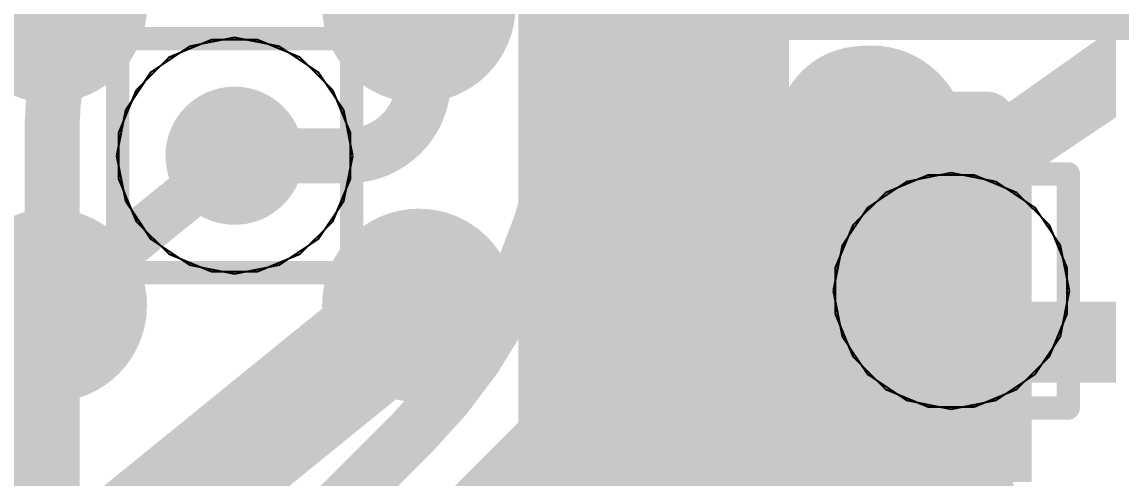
# Model space of a CAD drawing. Header units: inches. Extents: x -6 to 284, y -12 to 154.
# Drawn here: x 77.34 to 79.728, y 13.883 to 14.874 of the extents above; entities that cross this region are included whole.
import ezdxf

# ---------------------------------------------------------------- set-up
doc = ezdxf.new("R2010")
doc.units = ezdxf.units.IN
for name, color, linetype in [('Board Outline', 216, 'Continuous'), ('Bottom Layer', 5, 'Continuous'), ('Bottom Overlay', 54, 'Continuous'), ('Bottom Paste', 16, 'Continuous'), ('Bottom Solder', 6, 'Continuous'), ('Drill Drawing', 1, 'Continuous'), ('GND-1', 16, 'Continuous'), ('GND-2', 90, 'Continuous'), ('GND-3', 216, 'Continuous'), ('GND-4', 54, 'Continuous'), ('PWR-1', 156, 'Continuous'), ('PWR-2', 130, 'Continuous'), ('Signal L1', 76, 'Continuous'), ('Signal L2', 6, 'Continuous'), ('Top Layer', 1, 'Continuous'), ('Top Overlay', 2, 'Continuous'), ('Top Paste', 8, 'Continuous'), ('Top Solder', 216, 'Continuous'), ('Via Holes', 16, 'Continuous')]:
    doc.layers.add(name, color=color, linetype=linetype)
doc.styles.add('Arial Black_Bold', font='', dxfattribs={"height": 0.2})
doc.styles.get('Arial Black_Bold').set_extended_font_data('Arial Black', bold=True)

# ---------------------------------------------------------------- blocks, each defined once
blk = doc.blocks.new('C___0402_B_106')
at = {"layer": 'Bottom Layer'}
for points in [[(-0.2413, 0.3175), (-0.2412999999999999, -0.3175), (-0.6985, -0.3175), (-0.6985, 0.3175)], [(0.6985, 0.3175), (0.6985, -0.3175), (0.2413, -0.3175), (0.2412999999999999, 0.3175)]]:
    blk.add_hatch(color=5, dxfattribs=at).paths.add_polyline_path(points)
at = {"layer": 'Bottom Paste'}
for points in [[(-0.2413, 0.3175), (-0.2412999999999999, -0.3175), (-0.6985, -0.3175), (-0.6985, 0.3175)], [(0.6985, 0.3175), (0.6985, -0.3175), (0.2413, -0.3175), (0.2412999999999999, 0.3175)]]:
    blk.add_hatch(color=16, dxfattribs=at).paths.add_polyline_path(points)
at = {"layer": 'Bottom Solder'}
for points in [[(-0.18130012, 0.37749988), (-0.18130012, -0.37749988), (-0.7584998799999999, -0.37749988), (-0.7584998799999999, 0.37749988)], [(0.7584998799999999, 0.37749988), (0.7584998799999999, -0.37749988), (0.18130012, -0.37749988), (0.18130012, 0.37749988)]]:
    blk.add_hatch(color=6, dxfattribs=at).paths.add_polyline_path(points)
at = {"layer": 'Bottom Overlay'}
for points in [[(-0.7874, -0.4064, 0.127, 0.127, 0), (-0.7874, 0.4064, 0.127, 0.127, 0)], [(-0.2794, 0.4064, 0.127, 0.127, 0), (-0.7874, 0.4064, 0.127, 0.127, 0)], [(0.7874, 0.4064, 0.127, 0.127, 0), (0.2794, 0.4064, 0.127, 0.127, 0)], [(0.7874, -0.4064, 0.127, 0.127, 0), (0.7874, 0.4064, 0.127, 0.127, 0)], [(-0.2794, -0.4064, 0.127, 0.127, 0), (-0.7874, -0.4064, 0.127, 0.127, 0)], [(0.7874, -0.4064, 0.127, 0.127, 0), (0.2794, -0.4064, 0.127, 0.127, 0)]]:
    blk.add_lwpolyline(points, format="xyseb", dxfattribs=at)
for points in [[(-0.8191499999999999, 0.4064, 0.0635, 0.0635, 1), (-0.7556499999999999, 0.4064, 0.0635, 0.0635, 1)], [(-0.8191499999999999, 0.4064, 0.0635, 0.0635, 1), (-0.7556499999999999, 0.4064, 0.0635, 0.0635, 1)], [(-0.31115, 0.4064, 0.0635, 0.0635, 1), (-0.24765, 0.4064, 0.0635, 0.0635, 1)], [(0.24765, 0.4064, 0.0635, 0.0635, 1), (0.31115, 0.4064, 0.0635, 0.0635, 1)], [(0.7556499999999999, 0.4064, 0.0635, 0.0635, 1), (0.8191499999999999, 0.4064, 0.0635, 0.0635, 1)], [(0.7556499999999999, 0.4064, 0.0635, 0.0635, 1), (0.8191499999999999, 0.4064, 0.0635, 0.0635, 1)], [(-0.8191499999999999, -0.4064, 0.0635, 0.0635, 1), (-0.7556499999999999, -0.4064, 0.0635, 0.0635, 1)], [(-0.8191499999999999, -0.4064, 0.0635, 0.0635, 1), (-0.7556499999999999, -0.4064, 0.0635, 0.0635, 1)], [(-0.31115, -0.4064, 0.0635, 0.0635, 1), (-0.24765, -0.4064, 0.0635, 0.0635, 1)], [(0.24765, -0.4064, 0.0635, 0.0635, 1), (0.31115, -0.4064, 0.0635, 0.0635, 1)], [(0.7556499999999999, -0.4064, 0.0635, 0.0635, 1), (0.8191499999999999, -0.4064, 0.0635, 0.0635, 1)], [(0.7556499999999999, -0.4064, 0.0635, 0.0635, 1), (0.8191499999999999, -0.4064, 0.0635, 0.0635, 1)]]:
    blk.add_lwpolyline(points, format="xyseb", close=True, dxfattribs=at)
blk = doc.blocks.new('C___0402_B_107')
at = {"layer": 'Bottom Layer'}
for points in [[(-0.24130254, 0.3175), (-0.24130254, -0.3175), (-0.6985025399999999, -0.3175), (-0.6985025399999999, 0.3175)], [(0.6985, 0.3175), (0.6985, -0.3175), (0.2413, -0.3175), (0.2412999999999999, 0.3175)]]:
    blk.add_hatch(color=5, dxfattribs=at).paths.add_polyline_path(points)
at = {"layer": 'Bottom Paste'}
for points in [[(-0.24130254, 0.3175), (-0.24130254, -0.3175), (-0.6985025399999999, -0.3175), (-0.6985025399999999, 0.3175)], [(0.6985, 0.3175), (0.6985, -0.3175), (0.2413, -0.3175), (0.2412999999999999, 0.3175)]]:
    blk.add_hatch(color=16, dxfattribs=at).paths.add_polyline_path(points)
at = {"layer": 'Bottom Solder'}
for points in [[(-0.18130266, 0.37749988), (-0.1813026599999999, -0.37749988), (-0.75850242, -0.37749988), (-0.75850242, 0.37749988)], [(0.7584998799999999, 0.37749988), (0.7584998799999999, -0.37749988), (0.18130012, -0.37749988), (0.18130012, 0.37749988)]]:
    blk.add_hatch(color=6, dxfattribs=at).paths.add_polyline_path(points)
at = {"layer": 'Bottom Overlay'}
for points in [[(-0.27940254, 0.40640254, 0.127, 0.127, 0), (-0.7874, 0.4064, 0.127, 0.127, 0)], [(-0.7874, 0.4064, 0.127, 0.127, 0), (-0.7874, -0.4064, 0.127, 0.127, 0)], [(0.7874, 0.4064, 0.127, 0.127, 0), (0.2794, 0.4064, 0.127, 0.127, 0)], [(0.7874, 0.4064, 0.127, 0.127, 0), (0.7874, -0.4064, 0.127, 0.127, 0)], [(-0.27940254, -0.40640254, 0.127, 0.127, 0), (-0.7874, -0.4064, 0.127, 0.127, 0)], [(0.7874, -0.4064, 0.127, 0.127, 0), (0.2794, -0.4064, 0.127, 0.127, 0)]]:
    blk.add_lwpolyline(points, format="xyseb", dxfattribs=at)
for points in [[(-0.8191499999999999, 0.4064, 0.0635, 0.0635, 1), (-0.7556499999999999, 0.4064, 0.0635, 0.0635, 1)], [(-0.8191499999999999, 0.4064, 0.0635, 0.0635, 1), (-0.7556499999999999, 0.4064, 0.0635, 0.0635, 1)], [(-0.31115254, 0.40640254, 0.0635, 0.0635, 1), (-0.24765254, 0.40640254, 0.0635, 0.0635, 1)], [(0.24765, 0.4064, 0.0635, 0.0635, 1), (0.31115, 0.4064, 0.0635, 0.0635, 1)], [(0.7556499999999999, 0.4064, 0.0635, 0.0635, 1), (0.8191499999999999, 0.4064, 0.0635, 0.0635, 1)], [(0.7556499999999999, 0.4064, 0.0635, 0.0635, 1), (0.8191499999999999, 0.4064, 0.0635, 0.0635, 1)], [(-0.8191499999999999, -0.4064, 0.0635, 0.0635, 1), (-0.7556499999999999, -0.4064, 0.0635, 0.0635, 1)], [(-0.8191499999999999, -0.4064, 0.0635, 0.0635, 1), (-0.7556499999999999, -0.4064, 0.0635, 0.0635, 1)], [(-0.31115254, -0.40640254, 0.0635, 0.0635, 1), (-0.24765254, -0.40640254, 0.0635, 0.0635, 1)], [(0.24765, -0.4064, 0.0635, 0.0635, 1), (0.31115, -0.4064, 0.0635, 0.0635, 1)], [(0.7556499999999999, -0.4064, 0.0635, 0.0635, 1), (0.8191499999999999, -0.4064, 0.0635, 0.0635, 1)], [(0.7556499999999999, -0.4064, 0.0635, 0.0635, 1), (0.8191499999999999, -0.4064, 0.0635, 0.0635, 1)]]:
    blk.add_lwpolyline(points, format="xyseb", close=True, dxfattribs=at)
blk = doc.blocks.new('200_WFBGA__10_15__127')
at = {"layer": 'Top Layer'}
h = blk.add_hatch(color=1, dxfattribs=at)
edge = h.paths.add_edge_path()
edge.add_arc((3.599942, 6.174994), 0.15999968, 0, 360)
h = blk.add_hatch(color=1, dxfattribs=at)
edge = h.paths.add_edge_path()
edge.add_arc((4.400042, 6.174994), 0.15999968, 0, 360)
h = blk.add_hatch(color=1, dxfattribs=at)
edge = h.paths.add_edge_path()
edge.add_arc((3.599942, 5.525008), 0.15999968, 0, 360)
h = blk.add_hatch(color=1, dxfattribs=at)
edge = h.paths.add_edge_path()
edge.add_arc((4.400042, 5.525008), 0.15999968, 0, 360)
at = {"layer": 'Top Paste'}
h = blk.add_hatch(color=8, dxfattribs=at)
edge = h.paths.add_edge_path()
edge.add_arc((3.599942, 6.174994), 0.15999968, 0, 360)
h = blk.add_hatch(color=8, dxfattribs=at)
edge = h.paths.add_edge_path()
edge.add_arc((4.400042, 6.174994), 0.15999968, 0, 360)
h = blk.add_hatch(color=8, dxfattribs=at)
edge = h.paths.add_edge_path()
edge.add_arc((3.599942, 5.525008), 0.15999968, 0, 360)
h = blk.add_hatch(color=8, dxfattribs=at)
edge = h.paths.add_edge_path()
edge.add_arc((4.400042, 5.525008), 0.15999968, 0, 360)
at = {"layer": 'Top Solder'}
h = blk.add_hatch(color=216, dxfattribs=at)
edge = h.paths.add_edge_path()
edge.add_arc((3.599942, 6.174994), 0.21001228, 0, 360)
h = blk.add_hatch(color=216, dxfattribs=at)
edge = h.paths.add_edge_path()
edge.add_arc((4.400042, 6.174994), 0.21001228, 0, 360)
h = blk.add_hatch(color=216, dxfattribs=at)
edge = h.paths.add_edge_path()
edge.add_arc((3.599942, 5.525008), 0.21001228, 0, 360)
h = blk.add_hatch(color=216, dxfattribs=at)
edge = h.paths.add_edge_path()
edge.add_arc((4.400042, 5.525008), 0.21001228, 0, 360)
at = {"layer": 'Top Overlay'}
blk.add_lwpolyline([(5.07619, -7.576185, 0.254, 0.254, 0), (5.07619, 7.576185, 0.254, 0.254, 0)], format="xyseb", dxfattribs=at)
blk = doc.blocks.new('R___0402_B_202')
at = {"layer": 'Bottom Layer'}
for points in [[(-0.2412999999999999, 0.3174999999999999), (-0.2413000000000001, -0.3175), (-0.6985, -0.3174999999999999), (-0.6985, 0.3175)], [(0.6985, 0.3174999999999999), (0.6985, -0.3175), (0.2412999999999999, -0.3174999999999999), (0.2413000000000001, 0.3175)]]:
    blk.add_hatch(color=5, dxfattribs=at).paths.add_polyline_path(points)
at = {"layer": 'Bottom Paste'}
for points in [[(-0.2412999999999999, 0.3174999999999999), (-0.2413000000000001, -0.3175), (-0.6985, -0.3174999999999999), (-0.6985, 0.3175)], [(0.6985, 0.3174999999999999), (0.6985, -0.3175), (0.2412999999999999, -0.3174999999999999), (0.2413000000000001, 0.3175)]]:
    blk.add_hatch(color=16, dxfattribs=at).paths.add_polyline_path(points)
at = {"layer": 'Bottom Solder'}
for points in [[(-0.1862988399999999, 0.3725011599999999), (-0.18629884, -0.3725011600000001), (-0.75350116, -0.3725011599999999), (-0.75350116, 0.3725011600000001)], [(0.75350116, 0.3725011599999999), (0.75350116, -0.3725011600000001), (0.1862988399999999, -0.3725011599999999), (0.18629884, 0.3725011600000001)]]:
    blk.add_hatch(color=6, dxfattribs=at).paths.add_polyline_path(points)
at = {"layer": 'Bottom Overlay'}
for points in [[(-0.78740254, -0.40640254, 0.127, 0.127, 0), (-0.7874, 0.4064, 0.127, 0.127, 0)], [(-0.7874, 0.4064, 0.127, 0.127, 0), (0.7874, 0.4064, 0.127, 0.127, 0)], [(0.7874, -0.40639492, 0.127, 0.127, 0), (0.7874, 0.4064, 0.127, 0.127, 0)], [(-0.8128, 0.4318, 0.0032258, 0.0032258, 0), (0.8128, 0.4318, 0.0032258, 0.0032258, 0)], [(-0.78740254, -0.40640254, 0.127, 0.127, 0), (0.7874, -0.40639492, 0.127, 0.127, 0)]]:
    blk.add_lwpolyline(points, format="xyseb", dxfattribs=at)
for points in [[(-0.8191499999999999, 0.4064, 0.0635, 0.0635, 1), (-0.7556499999999999, 0.4064, 0.0635, 0.0635, 1)], [(-0.8191499999999999, 0.4064, 0.0635, 0.0635, 1), (-0.7556499999999999, 0.4064, 0.0635, 0.0635, 1)], [(0.7556499999999999, 0.4064, 0.0635, 0.0635, 1), (0.8191499999999999, 0.4064, 0.0635, 0.0635, 1)], [(0.7556499999999999, 0.4064, 0.0635, 0.0635, 1), (0.8191499999999999, 0.4064, 0.0635, 0.0635, 1)], [(-0.81360518, 0.4318, 0.0016129, 0.0016129, 1), (-0.8119948199999999, 0.4318, 0.0016129, 0.0016129, 1)], [(0.8119948199999999, 0.4318, 0.0016129, 0.0016129, 1), (0.81360518, 0.4318, 0.0016129, 0.0016129, 1)], [(-0.8191525399999998, -0.40640254, 0.0635, 0.0635, 1), (-0.75565254, -0.40640254, 0.0635, 0.0635, 1)], [(-0.8191525399999998, -0.40640254, 0.0635, 0.0635, 1), (-0.75565254, -0.40640254, 0.0635, 0.0635, 1)], [(0.7556499999999999, -0.40639492, 0.0635, 0.0635, 1), (0.8191499999999999, -0.40639492, 0.0635, 0.0635, 1)], [(0.7556499999999999, -0.40639492, 0.0635, 0.0635, 1), (0.8191499999999999, -0.40639492, 0.0635, 0.0635, 1)]]:
    blk.add_lwpolyline(points, format="xyseb", close=True, dxfattribs=at)
blk = doc.blocks.new('C___0402_B_276')
at = {"layer": 'Bottom Layer'}
for points in [[(-0.2413, 0.3175), (-0.2412999999999999, -0.3175), (-0.6985, -0.3175), (-0.6985, 0.3175)], [(0.6985, 0.3175), (0.6985, -0.3175), (0.2413, -0.3175), (0.2412999999999999, 0.3175)]]:
    blk.add_hatch(color=5, dxfattribs=at).paths.add_polyline_path(points)
at = {"layer": 'Bottom Paste'}
for points in [[(-0.2413, 0.3175), (-0.2412999999999999, -0.3175), (-0.6985, -0.3175), (-0.6985, 0.3175)], [(0.6985, 0.3175), (0.6985, -0.3175), (0.2413, -0.3175), (0.2412999999999999, 0.3175)]]:
    blk.add_hatch(color=16, dxfattribs=at).paths.add_polyline_path(points)
at = {"layer": 'Bottom Solder'}
for points in [[(-0.18130012, 0.37749988), (-0.18130012, -0.37749988), (-0.7584998799999999, -0.37749988), (-0.7584998799999999, 0.37749988)], [(0.7584998799999999, 0.37749988), (0.7584998799999999, -0.37749988), (0.18130012, -0.37749988), (0.18130012, 0.37749988)]]:
    blk.add_hatch(color=6, dxfattribs=at).paths.add_polyline_path(points)
at = {"layer": 'Bottom Overlay'}
for points in [[(-0.7874, -0.4064, 0.127, 0.127, 0), (-0.7874, 0.4064, 0.127, 0.127, 0)], [(-0.2794, 0.4064, 0.127, 0.127, 0), (-0.7874, 0.4064, 0.127, 0.127, 0)], [(0.7874, 0.4064, 0.127, 0.127, 0), (0.2794, 0.4064, 0.127, 0.127, 0)], [(0.7874, -0.4064, 0.127, 0.127, 0), (0.7874, 0.4064, 0.127, 0.127, 0)], [(-0.2794, -0.4064, 0.127, 0.127, 0), (-0.7874, -0.4064, 0.127, 0.127, 0)], [(0.7874, -0.4064, 0.127, 0.127, 0), (0.2794, -0.4064, 0.127, 0.127, 0)]]:
    blk.add_lwpolyline(points, format="xyseb", dxfattribs=at)
for points in [[(-0.8191499999999999, 0.4064, 0.0635, 0.0635, 1), (-0.7556499999999999, 0.4064, 0.0635, 0.0635, 1)], [(-0.8191499999999999, 0.4064, 0.0635, 0.0635, 1), (-0.7556499999999999, 0.4064, 0.0635, 0.0635, 1)], [(-0.31115, 0.4064, 0.0635, 0.0635, 1), (-0.24765, 0.4064, 0.0635, 0.0635, 1)], [(0.24765, 0.4064, 0.0635, 0.0635, 1), (0.31115, 0.4064, 0.0635, 0.0635, 1)], [(0.7556499999999999, 0.4064, 0.0635, 0.0635, 1), (0.8191499999999999, 0.4064, 0.0635, 0.0635, 1)], [(0.7556499999999999, 0.4064, 0.0635, 0.0635, 1), (0.8191499999999999, 0.4064, 0.0635, 0.0635, 1)], [(-0.8191499999999999, -0.4064, 0.0635, 0.0635, 1), (-0.7556499999999999, -0.4064, 0.0635, 0.0635, 1)], [(-0.8191499999999999, -0.4064, 0.0635, 0.0635, 1), (-0.7556499999999999, -0.4064, 0.0635, 0.0635, 1)], [(-0.31115, -0.4064, 0.0635, 0.0635, 1), (-0.24765, -0.4064, 0.0635, 0.0635, 1)], [(0.24765, -0.4064, 0.0635, 0.0635, 1), (0.31115, -0.4064, 0.0635, 0.0635, 1)], [(0.7556499999999999, -0.4064, 0.0635, 0.0635, 1), (0.8191499999999999, -0.4064, 0.0635, 0.0635, 1)], [(0.7556499999999999, -0.4064, 0.0635, 0.0635, 1), (0.8191499999999999, -0.4064, 0.0635, 0.0635, 1)]]:
    blk.add_lwpolyline(points, format="xyseb", close=True, dxfattribs=at)

msp = doc.modelspace()

# ---------------------------------------------------------------- hatches: boundary and pattern name
at = {"layer": 'Bottom Layer'}
h = msp.add_hatch(color=5, dxfattribs=at)
edge = h.paths.add_edge_path()
edge.add_arc((77.80184591999999, 14.58319156), 0.1499997, 0, 360)
h = msp.add_hatch(color=5, dxfattribs=at)
edge = h.paths.add_edge_path()
edge.add_arc((79.3574867, 14.28962598), 0.1499997, 0, 360)
at = {"layer": 'GND-1'}
h = msp.add_hatch(color=16, dxfattribs=at)
edge = h.paths.add_edge_path()
edge.add_arc((77.80184591999999, 14.58319156), 0.1499997, 0, 360)
h = msp.add_hatch(color=16, dxfattribs=at)
edge = h.paths.add_edge_path()
edge.add_arc((79.3574867, 14.28962598), 0.1499997, 0, 360)
at = {"layer": 'GND-2'}
h = msp.add_hatch(color=90, dxfattribs=at)
edge = h.paths.add_edge_path()
edge.add_arc((77.80184591999999, 14.58319156), 0.1499997, 0, 360)
h = msp.add_hatch(color=90, dxfattribs=at)
edge = h.paths.add_edge_path()
edge.add_arc((79.3574867, 14.28962598), 0.1499997, 0, 360)
at = {"layer": 'GND-3'}
h = msp.add_hatch(color=216, dxfattribs=at)
edge = h.paths.add_edge_path()
edge.add_arc((77.80184591999999, 14.58319156), 0.1499997, 0, 360)
h = msp.add_hatch(color=216, dxfattribs=at)
edge = h.paths.add_edge_path()
edge.add_arc((79.3574867, 14.28962598), 0.1499997, 0, 360)
at = {"layer": 'GND-4'}
h = msp.add_hatch(color=54, dxfattribs=at)
edge = h.paths.add_edge_path()
edge.add_arc((77.80184591999999, 14.58319156), 0.1499997, 0, 360)
h = msp.add_hatch(color=54, dxfattribs=at)
edge = h.paths.add_edge_path()
edge.add_arc((79.3574867, 14.28962598), 0.1499997, 0, 360)
at = {"layer": 'PWR-1'}
h = msp.add_hatch(color=156, dxfattribs=at)
edge = h.paths.add_edge_path()
edge.add_arc((77.80184591999999, 14.58319156), 0.1499997, 0, 360)
h = msp.add_hatch(color=156, dxfattribs=at)
edge = h.paths.add_edge_path()
edge.add_arc((79.3574867, 14.28962598), 0.1499997, 0, 360)
at = {"layer": 'PWR-2'}
h = msp.add_hatch(color=130, dxfattribs=at)
edge = h.paths.add_edge_path()
edge.add_arc((77.80184591999999, 14.58319156), 0.1499997, 0, 360)
h = msp.add_hatch(color=130, dxfattribs=at)
edge = h.paths.add_edge_path()
edge.add_arc((79.3574867, 14.28962598), 0.1499997, 0, 360)
at = {"layer": 'Signal L1'}
h = msp.add_hatch(color=76, dxfattribs=at)
edge = h.paths.add_edge_path()
edge.add_arc((77.80184591999999, 14.58319156), 0.1499997, 0, 360)
h = msp.add_hatch(color=76, dxfattribs=at)
edge = h.paths.add_edge_path()
edge.add_arc((79.3574867, 14.28962598), 0.1499997, 0, 360)
at = {"layer": 'Signal L2'}
h = msp.add_hatch(color=6, dxfattribs=at)
edge = h.paths.add_edge_path()
edge.add_arc((77.80184591999999, 14.58319156), 0.1499997, 0, 360)
h = msp.add_hatch(color=6, dxfattribs=at)
edge = h.paths.add_edge_path()
edge.add_arc((79.3574867, 14.28962598), 0.1499997, 0, 360)
at = {"layer": 'Top Layer'}
h = msp.add_hatch(color=1, dxfattribs=at)
edge = h.paths.add_edge_path()
edge.add_arc((77.80184591999999, 14.58319156), 0.1499997, 0, 360)
h = msp.add_hatch(color=1, dxfattribs=at)
edge = h.paths.add_edge_path()
edge.add_arc((79.3574867, 14.28962598), 0.1499997, 0, 360)
at = {"layer": 'Via Holes'}
h = msp.add_hatch(color=7, dxfattribs=at)
edge = h.paths.add_edge_path()
edge.add_arc((77.80184591999999, 14.58319156), 0.07499858, 0, 360)
h = msp.add_hatch(color=7, dxfattribs=at)
edge = h.paths.add_edge_path()
edge.add_arc((79.3574867, 14.28962598), 0.07499858, 0, 360)

# ---------------------------------------------------------------- linework, layer by layer
at = {"layer": 'Board Outline'}
msp.add_lwpolyline([(75.55088776, 20.35987292, 0.1778, 0.1778, -0.4142135158828696), (82.72026128, 13.18848264, 0.1778, 0.1778, 0)], format="xyseb", dxfattribs=at)
at = {"layer": 'Bottom Layer'}
for points in [[(78.57025941999999, 13.91874026, 0.3048, 0.3048, 0), (78.57025941999999, 16.59625586, 0.3048, 0.3048, 0)], [(78.57025941999999, 13.91874026, 0.3048, 0.3048, 0), (79.48094086, 13.00805882, 0.3048, 0.3048, 0)]]:
    msp.add_lwpolyline(points, format="xyseb", dxfattribs=at)
msp.add_lwpolyline([(78.49405942, 13.91874026, 0.1524, 0.1524, 1), (78.64645942, 13.91874026, 0.1524, 0.1524, 1)], format="xyseb", close=True, dxfattribs=at)
msp.add_lwpolyline([(78.49405942, 13.91874026, 0.1524, 0.1524, 1), (78.64645942, 13.91874026, 0.1524, 0.1524, 1)], format="xyseb", close=True, dxfattribs=at)
at = {"layer": 'Drill Drawing'}
for points in [[(77.54784592, 14.83719156, 0.0508, 0.0508, 0), (78.05584592, 14.83719156, 0.0508, 0.0508, 0)], [(77.54784592, 14.32919156, 0.0508, 0.0508, 0), (77.54784592, 14.83719156, 0.0508, 0.0508, 0)], [(78.05584592, 14.32919156, 0.0508, 0.0508, 0), (78.05584592, 14.83719156, 0.0508, 0.0508, 0)], [(79.1034867, 14.54362598, 0.0508, 0.0508, 0), (79.6114867, 14.54362598, 0.0508, 0.0508, 0)], [(79.1034867, 14.03562598, 0.0508, 0.0508, 0), (79.1034867, 14.54362598, 0.0508, 0.0508, 0)], [(79.6114867, 14.03562598, 0.0508, 0.0508, 0), (79.6114867, 14.54362598, 0.0508, 0.0508, 0)], [(77.54784592, 14.32919156, 0.0508, 0.0508, 0), (78.05584592, 14.32919156, 0.0508, 0.0508, 0)], [(79.1034867, 14.03562598, 0.0508, 0.0508, 0), (79.6114867, 14.03562598, 0.0508, 0.0508, 0)]]:
    msp.add_lwpolyline(points, format="xyseb", dxfattribs=at)
for points in [[(77.53514591999999, 14.83719156, 0.0254, 0.0254, 1), (77.56054592, 14.83719156, 0.0254, 0.0254, 1)], [(77.53514591999999, 14.83719156, 0.0254, 0.0254, 1), (77.56054592, 14.83719156, 0.0254, 0.0254, 1)], [(78.04314591999999, 14.83719156, 0.0254, 0.0254, 1), (78.06854592, 14.83719156, 0.0254, 0.0254, 1)], [(78.04314591999999, 14.83719156, 0.0254, 0.0254, 1), (78.06854592, 14.83719156, 0.0254, 0.0254, 1)], [(79.0907867, 14.54362598, 0.0254, 0.0254, 1), (79.1161867, 14.54362598, 0.0254, 0.0254, 1)], [(79.0907867, 14.54362598, 0.0254, 0.0254, 1), (79.1161867, 14.54362598, 0.0254, 0.0254, 1)], [(79.59878669999999, 14.54362598, 0.0254, 0.0254, 1), (79.6241867, 14.54362598, 0.0254, 0.0254, 1)], [(79.59878669999999, 14.54362598, 0.0254, 0.0254, 1), (79.6241867, 14.54362598, 0.0254, 0.0254, 1)], [(77.53514591999999, 14.32919156, 0.0254, 0.0254, 1), (77.56054592, 14.32919156, 0.0254, 0.0254, 1)], [(77.53514591999999, 14.32919156, 0.0254, 0.0254, 1), (77.56054592, 14.32919156, 0.0254, 0.0254, 1)], [(78.04314591999999, 14.32919156, 0.0254, 0.0254, 1), (78.06854592, 14.32919156, 0.0254, 0.0254, 1)], [(78.04314591999999, 14.32919156, 0.0254, 0.0254, 1), (78.06854592, 14.32919156, 0.0254, 0.0254, 1)], [(79.0907867, 14.03562598, 0.0254, 0.0254, 1), (79.1161867, 14.03562598, 0.0254, 0.0254, 1)], [(79.0907867, 14.03562598, 0.0254, 0.0254, 1), (79.1161867, 14.03562598, 0.0254, 0.0254, 1)], [(79.59878669999999, 14.03562598, 0.0254, 0.0254, 1), (79.6241867, 14.03562598, 0.0254, 0.0254, 1)], [(79.59878669999999, 14.03562598, 0.0254, 0.0254, 1), (79.6241867, 14.03562598, 0.0254, 0.0254, 1)]]:
    msp.add_lwpolyline(points, format="xyseb", close=True, dxfattribs=at)
at = {"layer": 'GND-1'}
for p, q in [((77.75180029999999, 14.83479126), (77.65932652000001, 14.79648806)), ((77.85189154, 14.83479126), (77.75180029999999, 14.83479126)), ((77.94436531999999, 14.79648806), (77.85189154, 14.83479126)), ((77.65932652000001, 14.79648806), (77.58854942, 14.72571096)), ((78.01514241999999, 14.72571096), (77.94436531999999, 14.79648806)), ((77.58854942, 14.72571096), (77.55024621999999, 14.63323718)), ((78.05344562, 14.63323718), (78.01514241999999, 14.72571096)), ((77.55024621999999, 14.63323718), (77.55024621999999, 14.53314594)), ((78.05344562, 14.53314594), (78.05344562, 14.63323718)), ((79.30744107999999, 14.54122568), (79.2149673, 14.50292248)), ((79.40753232, 14.54122568), (79.30744107999999, 14.54122568)), ((79.5000061, 14.50292248), (79.40753232, 14.54122568)), ((77.55024621999999, 14.53314594), (77.58854942, 14.44067216)), ((78.01514241999999, 14.44067216), (78.05344562, 14.53314594)), ((79.2149673, 14.50292248), (79.1441902, 14.43214538)), ((79.5707832, 14.43214538), (79.5000061, 14.50292248)), ((77.58854942, 14.44067216), (77.65932652000001, 14.36989506)), ((77.94436531999999, 14.36989506), (78.01514241999999, 14.44067216)), ((79.1441902, 14.43214538), (79.105887, 14.3396716)), ((79.6090864, 14.3396716), (79.5707832, 14.43214538)), ((77.65932652000001, 14.36989506), (77.75180029999999, 14.33159186)), ((77.85189154, 14.33159186), (77.94436531999999, 14.36989506)), ((77.75180029999999, 14.33159186), (77.85189154, 14.33159186)), ((79.105887, 14.3396716), (79.105887, 14.23958036)), ((79.6090864, 14.23958036), (79.6090864, 14.3396716)), ((79.105887, 14.23958036), (79.1441902, 14.14710658)), ((79.5707832, 14.14710658), (79.6090864, 14.23958036)), ((79.1441902, 14.14710658), (79.2149673, 14.07632948)), ((79.5000061, 14.07632948), (79.5707832, 14.14710658)), ((79.2149673, 14.07632948), (79.30744107999999, 14.03802628)), ((79.40753232, 14.03802628), (79.5000061, 14.07632948)), ((79.30744107999999, 14.03802628), (79.40753232, 14.03802628))]:
    msp.add_line(p, q, dxfattribs=at)
at = {"layer": 'GND-2'}
for p, q in [((77.75180029999999, 14.83479126), (77.65932652000001, 14.79648806)), ((77.85189154, 14.83479126), (77.75180029999999, 14.83479126)), ((77.94436531999999, 14.79648806), (77.85189154, 14.83479126)), ((77.65932652000001, 14.79648806), (77.58854942, 14.72571096)), ((78.01514241999999, 14.72571096), (77.94436531999999, 14.79648806)), ((77.58854942, 14.72571096), (77.55024621999999, 14.63323718)), ((78.05344562, 14.63323718), (78.01514241999999, 14.72571096)), ((77.55024621999999, 14.63323718), (77.55024621999999, 14.53314594)), ((78.05344562, 14.53314594), (78.05344562, 14.63323718)), ((79.30744107999999, 14.54122568), (79.2149673, 14.50292248)), ((79.40753232, 14.54122568), (79.30744107999999, 14.54122568)), ((79.5000061, 14.50292248), (79.40753232, 14.54122568)), ((77.55024621999999, 14.53314594), (77.58854942, 14.44067216)), ((78.01514241999999, 14.44067216), (78.05344562, 14.53314594)), ((79.2149673, 14.50292248), (79.1441902, 14.43214538)), ((79.5707832, 14.43214538), (79.5000061, 14.50292248)), ((77.58854942, 14.44067216), (77.65932652000001, 14.36989506)), ((77.94436531999999, 14.36989506), (78.01514241999999, 14.44067216)), ((79.1441902, 14.43214538), (79.105887, 14.3396716)), ((79.6090864, 14.3396716), (79.5707832, 14.43214538)), ((77.65932652000001, 14.36989506), (77.75180029999999, 14.33159186)), ((77.85189154, 14.33159186), (77.94436531999999, 14.36989506)), ((77.75180029999999, 14.33159186), (77.85189154, 14.33159186)), ((79.105887, 14.3396716), (79.105887, 14.23958036)), ((79.6090864, 14.23958036), (79.6090864, 14.3396716)), ((79.105887, 14.23958036), (79.1441902, 14.14710658)), ((79.5707832, 14.14710658), (79.6090864, 14.23958036)), ((79.1441902, 14.14710658), (79.2149673, 14.07632948)), ((79.5000061, 14.07632948), (79.5707832, 14.14710658)), ((79.2149673, 14.07632948), (79.30744107999999, 14.03802628)), ((79.40753232, 14.03802628), (79.5000061, 14.07632948)), ((79.30744107999999, 14.03802628), (79.40753232, 14.03802628))]:
    msp.add_line(p, q, dxfattribs=at)
at = {"layer": 'GND-3'}
for p, q in [((77.75180029999999, 14.83479126), (77.65932652000001, 14.79648806)), ((77.85189154, 14.83479126), (77.75180029999999, 14.83479126)), ((77.94436531999999, 14.79648806), (77.85189154, 14.83479126)), ((77.65932652000001, 14.79648806), (77.58854942, 14.72571096)), ((78.01514241999999, 14.72571096), (77.94436531999999, 14.79648806)), ((77.58854942, 14.72571096), (77.55024621999999, 14.63323718)), ((78.05344562, 14.63323718), (78.01514241999999, 14.72571096)), ((77.55024621999999, 14.63323718), (77.55024621999999, 14.53314594)), ((78.05344562, 14.53314594), (78.05344562, 14.63323718)), ((79.30744107999999, 14.54122568), (79.2149673, 14.50292248)), ((79.40753232, 14.54122568), (79.30744107999999, 14.54122568)), ((79.5000061, 14.50292248), (79.40753232, 14.54122568)), ((77.55024621999999, 14.53314594), (77.58854942, 14.44067216)), ((78.01514241999999, 14.44067216), (78.05344562, 14.53314594)), ((79.2149673, 14.50292248), (79.1441902, 14.43214538)), ((79.5707832, 14.43214538), (79.5000061, 14.50292248)), ((77.58854942, 14.44067216), (77.65932652000001, 14.36989506)), ((77.94436531999999, 14.36989506), (78.01514241999999, 14.44067216)), ((79.1441902, 14.43214538), (79.105887, 14.3396716)), ((79.6090864, 14.3396716), (79.5707832, 14.43214538)), ((77.65932652000001, 14.36989506), (77.75180029999999, 14.33159186)), ((77.85189154, 14.33159186), (77.94436531999999, 14.36989506)), ((77.75180029999999, 14.33159186), (77.85189154, 14.33159186)), ((79.105887, 14.3396716), (79.105887, 14.23958036)), ((79.6090864, 14.23958036), (79.6090864, 14.3396716)), ((79.105887, 14.23958036), (79.1441902, 14.14710658)), ((79.5707832, 14.14710658), (79.6090864, 14.23958036)), ((79.1441902, 14.14710658), (79.2149673, 14.07632948)), ((79.5000061, 14.07632948), (79.5707832, 14.14710658)), ((79.2149673, 14.07632948), (79.30744107999999, 14.03802628)), ((79.40753232, 14.03802628), (79.5000061, 14.07632948)), ((79.30744107999999, 14.03802628), (79.40753232, 14.03802628))]:
    msp.add_line(p, q, dxfattribs=at)
at = {"layer": 'GND-4'}
for p, q in [((77.75180029999999, 14.83479126), (77.65932652000001, 14.79648806)), ((77.85189154, 14.83479126), (77.75180029999999, 14.83479126)), ((77.94436531999999, 14.79648806), (77.85189154, 14.83479126)), ((77.65932652000001, 14.79648806), (77.58854942, 14.72571096)), ((78.01514241999999, 14.72571096), (77.94436531999999, 14.79648806)), ((77.58854942, 14.72571096), (77.55024621999999, 14.63323718)), ((78.05344562, 14.63323718), (78.01514241999999, 14.72571096)), ((77.55024621999999, 14.63323718), (77.55024621999999, 14.53314594)), ((78.05344562, 14.53314594), (78.05344562, 14.63323718)), ((79.30744107999999, 14.54122568), (79.2149673, 14.50292248)), ((79.40753232, 14.54122568), (79.30744107999999, 14.54122568)), ((79.5000061, 14.50292248), (79.40753232, 14.54122568)), ((77.55024621999999, 14.53314594), (77.58854942, 14.44067216)), ((78.01514241999999, 14.44067216), (78.05344562, 14.53314594)), ((79.2149673, 14.50292248), (79.1441902, 14.43214538)), ((79.5707832, 14.43214538), (79.5000061, 14.50292248)), ((77.58854942, 14.44067216), (77.65932652000001, 14.36989506)), ((77.94436531999999, 14.36989506), (78.01514241999999, 14.44067216)), ((79.1441902, 14.43214538), (79.105887, 14.3396716)), ((79.6090864, 14.3396716), (79.5707832, 14.43214538)), ((77.65932652000001, 14.36989506), (77.75180029999999, 14.33159186)), ((77.85189154, 14.33159186), (77.94436531999999, 14.36989506)), ((77.75180029999999, 14.33159186), (77.85189154, 14.33159186)), ((79.105887, 14.3396716), (79.105887, 14.23958036)), ((79.6090864, 14.23958036), (79.6090864, 14.3396716)), ((79.105887, 14.23958036), (79.1441902, 14.14710658)), ((79.5707832, 14.14710658), (79.6090864, 14.23958036)), ((79.1441902, 14.14710658), (79.2149673, 14.07632948)), ((79.5000061, 14.07632948), (79.5707832, 14.14710658)), ((79.2149673, 14.07632948), (79.30744107999999, 14.03802628)), ((79.40753232, 14.03802628), (79.5000061, 14.07632948)), ((79.30744107999999, 14.03802628), (79.40753232, 14.03802628))]:
    msp.add_line(p, q, dxfattribs=at)
at = {"layer": 'PWR-1'}
for p, q in [((77.80184591999999, 14.8397214), (77.70367746, 14.82019388)), ((77.90001438, 14.82019388), (77.80184591999999, 14.8397214)), ((77.70367746, 14.82019388), (77.62045182, 14.76458566)), ((77.98324002, 14.76458566), (77.90001438, 14.82019388)), ((77.62045182, 14.76458566), (77.56484359999999, 14.68136002)), ((78.03884824, 14.68136002), (77.98324002, 14.76458566)), ((77.56484359999999, 14.68136002), (77.54531607999999, 14.58319156)), ((78.05837575999999, 14.58319156), (78.03884824, 14.68136002)), ((77.54531607999999, 14.58319156), (77.56484359999999, 14.4850231)), ((78.03884824, 14.4850231), (78.05837575999999, 14.58319156)), ((79.3574867, 14.54615582), (79.25931824, 14.5266283)), ((79.45565515999999, 14.5266283), (79.3574867, 14.54615582)), ((79.25931824, 14.5266283), (79.1760926, 14.47102008)), ((79.53888079999999, 14.47102008), (79.45565515999999, 14.5266283)), ((77.56484359999999, 14.4850231), (77.62045182, 14.40179746)), ((77.98324002, 14.40179746), (78.03884824, 14.4850231)), ((79.1760926, 14.47102008), (79.12048438, 14.38779444)), ((79.59448902, 14.38779444), (79.53888079999999, 14.47102008)), ((77.62045182, 14.40179746), (77.70367746, 14.34618924)), ((77.90001438, 14.34618924), (77.98324002, 14.40179746)), ((79.12048438, 14.38779444), (79.10095686, 14.28962598)), ((79.61401654, 14.28962598), (79.59448902, 14.38779444)), ((77.70367746, 14.34618924), (77.80184591999999, 14.32666172)), ((77.80184591999999, 14.32666172), (77.90001438, 14.34618924)), ((79.10095686, 14.28962598), (79.12048438, 14.19145752)), ((79.59448902, 14.19145752), (79.61401654, 14.28962598)), ((79.12048438, 14.19145752), (79.1760926, 14.10823188)), ((79.53888079999999, 14.10823188), (79.59448902, 14.19145752)), ((79.1760926, 14.10823188), (79.25931824, 14.05262366)), ((79.45565515999999, 14.05262366), (79.53888079999999, 14.10823188)), ((79.25931824, 14.05262366), (79.3574867, 14.03309614)), ((79.3574867, 14.03309614), (79.45565515999999, 14.05262366))]:
    msp.add_line(p, q, dxfattribs=at)
at = {"layer": 'PWR-2'}
for p, q in [((77.80184591999999, 14.8397214), (77.70367746, 14.82019388)), ((77.90001438, 14.82019388), (77.80184591999999, 14.8397214)), ((77.70367746, 14.82019388), (77.62045182, 14.76458566)), ((77.98324002, 14.76458566), (77.90001438, 14.82019388)), ((77.62045182, 14.76458566), (77.56484359999999, 14.68136002)), ((78.03884824, 14.68136002), (77.98324002, 14.76458566)), ((77.56484359999999, 14.68136002), (77.54531607999999, 14.58319156)), ((78.05837575999999, 14.58319156), (78.03884824, 14.68136002)), ((77.54531607999999, 14.58319156), (77.56484359999999, 14.4850231)), ((78.03884824, 14.4850231), (78.05837575999999, 14.58319156)), ((77.56484359999999, 14.4850231), (77.62045182, 14.40179746)), ((77.98324002, 14.40179746), (78.03884824, 14.4850231)), ((77.62045182, 14.40179746), (77.70367746, 14.34618924)), ((77.90001438, 14.34618924), (77.98324002, 14.40179746)), ((77.70367746, 14.34618924), (77.80184591999999, 14.32666172)), ((77.80184591999999, 14.32666172), (77.90001438, 14.34618924))]:
    msp.add_line(p, q, dxfattribs=at)
at = {"layer": 'Signal L1'}
for points in [[(75.79013798, 19.23020284, 0.1016, 0.1016, -0.4142135623730951), (80.66466213999999, 14.35567868, 0.1016, 0.1016, 0)], [(75.79013798, 18.97620284, 0.1016, 0.1016, -0.4142135623730951), (80.41066214, 14.35567868, 0.1016, 0.1016, 0)], [(78.88545564, 17.1228639, 0.14224, 0.14224, -0.1986670553250429), (79.83170978, 14.83535768, 0.14224, 0.14224, 0)], [(78.60933732, 14.17543774, 0.3809999999999999, 0.3809999999999999, 0), (78.60933732, 15.590901, 0.3809999999999999, 0.3809999999999999, 0)], [(78.60933732, 14.17543774, 0.3809999999999999, 0.3809999999999999, 0), (79.20136814, 13.58340692, 0.3809999999999999, 0.3809999999999999, 0)]]:
    msp.add_lwpolyline(points, format="xyseb", dxfattribs=at)
msp.add_lwpolyline([(78.51408731999999, 14.17543774, 0.1905, 0.1905, 1), (78.70458732, 14.17543774, 0.1905, 0.1905, 1)], format="xyseb", close=True, dxfattribs=at)
msp.add_lwpolyline([(78.51408731999999, 14.17543774, 0.1905, 0.1905, 1), (78.70458732, 14.17543774, 0.1905, 0.1905, 1)], format="xyseb", close=True, dxfattribs=at)
at = {"layer": 'Signal L2'}
for points in [[(76.1879223, 18.83461054, 0.127, 0.127, -0.4142135623730951), (80.20729958, 14.81523326, 0.127, 0.127, 0)], [(78.2116038, 14.7456017, 0.11938, 0.11938, 0), (78.2116038, 15.37520674, 0.11938, 0.11938, 0)], [(78.82744966, 14.77182466, 0.11938, 0.11938, 0), (78.82744966, 15.36895834, 0.11938, 0.11938, 0)], [(78.52399077999999, 14.75658212, 0.11938, 0.11938, 0), (78.52399077999999, 15.3411809, 0.11938, 0.11938, 0)], [(77.40618504, 14.65763134, 0.11938, 0.11938, -0.1969933277672821), (77.53670801999999, 14.9680549, 0.11938, 0.11938, 0)], [(78.82744966, 14.77182212, 0.11938, 0.11938, -0.2022999476255327), (78.37016075999999, 13.64787212, 0.11938, 0.11938, 0)], [(78.2116038, 14.7456017, 0.11938, 0.11938, -0.4142135623730951), (78.04919366, 14.58319156, 0.11938, 0.11938, 0)], [(78.52398824, 14.75658212, 0.11938, 0.11938, -0.1898166276085345), (78.18605394, 13.9795377, 0.11938, 0.11938, 0)], [(77.40618504, 14.65704714, 0.11938, 0.11938, 0), (77.40618504, 14.65763134, 0.11938, 0.11938, 0)], [(77.40618504, 14.65704714, 0.11938, 0.11938, 0), (77.40618758, 13.21336702, 0.11938, 0.11938, 0)], [(77.80184591999999, 14.58319156, 0.11938, 0.11938, 0), (78.04919366, 14.58319156, 0.11938, 0.11938, 0)], [(77.9939512, 13.78743496, 0.11938, 0.11938, 0), (78.18605394, 13.9795377, 0.11938, 0.11938, 0)]]:
    msp.add_lwpolyline(points, format="xyseb", dxfattribs=at)
for points in [[(78.79760466, 14.77182466, 0.05969, 0.05969, 1), (78.85729466, 14.77182466, 0.05969, 0.05969, 1)], [(78.79760466, 14.77182212, 0.05969, 0.05969, 1), (78.85729466, 14.77182212, 0.05969, 0.05969, 1)], [(78.1817588, 14.7456017, 0.05969, 0.05969, 1), (78.2414488, 14.7456017, 0.05969, 0.05969, 1)], [(78.1817588, 14.7456017, 0.05969, 0.05969, 1), (78.2414488, 14.7456017, 0.05969, 0.05969, 1)], [(78.49414324, 14.75658212, 0.05969, 0.05969, 1), (78.55383323999999, 14.75658212, 0.05969, 0.05969, 1)], [(78.49414578, 14.75658212, 0.05969, 0.05969, 1), (78.55383578, 14.75658212, 0.05969, 0.05969, 1)], [(77.37634003999999, 14.65763134, 0.05969, 0.05969, 1), (77.43603003999999, 14.65763134, 0.05969, 0.05969, 1)], [(77.37634003999999, 14.65763134, 0.05969, 0.05969, 1), (77.43603003999999, 14.65763134, 0.05969, 0.05969, 1)], [(77.37634003999999, 14.65704714, 0.05969, 0.05969, 1), (77.43603003999999, 14.65704714, 0.05969, 0.05969, 1)], [(77.37634003999999, 14.65704714, 0.05969, 0.05969, 1), (77.43603003999999, 14.65704714, 0.05969, 0.05969, 1)], [(77.77200092, 14.58319156, 0.05969, 0.05969, 1), (77.83169092, 14.58319156, 0.05969, 0.05969, 1)], [(78.01934866, 14.58319156, 0.05969, 0.05969, 1), (78.07903866, 14.58319156, 0.05969, 0.05969, 1)], [(78.01934866, 14.58319156, 0.05969, 0.05969, 1), (78.07903866, 14.58319156, 0.05969, 0.05969, 1)], [(78.15620893999998, 13.9795377, 0.05969, 0.05969, 1), (78.21589894, 13.9795377, 0.05969, 0.05969, 1)], [(78.15620893999998, 13.9795377, 0.05969, 0.05969, 1), (78.21589894, 13.9795377, 0.05969, 0.05969, 1)]]:
    msp.add_lwpolyline(points, format="xyseb", close=True, dxfattribs=at)
at = {"layer": 'Top Layer'}
for points in [[(77.40183655999999, 14.90819218, 0.10668, 0.10668, 0), (77.80183576, 15.2331928, 0.10668, 0.10668, 0)], [(77.4050141, 14.25819094, 0.10668, 0.10668, 0), (77.80310576, 14.58164216, 0.10668, 0.10668, 0)], [(78.20183496, 13.60819224, 0.254, 0.254, 0), (78.88326869999999, 14.28962598, 0.254, 0.254, 0)], [(78.88326869999999, 14.28962598, 0.254, 0.254, 0), (79.3574867, 14.28962598, 0.254, 0.254, 0)], [(77.40183655999999, 13.60819224, 0.254, 0.254, 0), (78.20183496, 14.25819348, 0.254, 0.254, 0)]]:
    msp.add_lwpolyline(points, format="xyseb", dxfattribs=at)
for points in [[(77.37516656, 14.90819218, 0.05333999999999999, 0.05333999999999999, 1), (77.42850655999999, 14.90819218, 0.05333999999999999, 0.05333999999999999, 1)], [(77.77643576, 14.58164216, 0.05333999999999999, 0.05333999999999999, 1), (77.82977576, 14.58164216, 0.05333999999999999, 0.05333999999999999, 1)], [(78.8197687, 14.28962598, 0.127, 0.127, 1), (78.9467687, 14.28962598, 0.127, 0.127, 1)], [(78.8197687, 14.28962598, 0.127, 0.127, 1), (78.9467687, 14.28962598, 0.127, 0.127, 1)], [(79.29398669999999, 14.28962598, 0.127, 0.127, 1), (79.4209867, 14.28962598, 0.127, 0.127, 1)], [(78.13833496, 14.25819348, 0.127, 0.127, 1), (78.26533495999999, 14.25819348, 0.127, 0.127, 1)], [(77.37834409999999, 14.25819094, 0.05333999999999999, 0.05333999999999999, 1), (77.4316841, 14.25819094, 0.05333999999999999, 0.05333999999999999, 1)]]:
    msp.add_lwpolyline(points, format="xyseb", close=True, dxfattribs=at)

# ---------------------------------------------------------------- block references
for name, p, rotation in [('C___0402_B_106', (76.89483732, 15.62171628), 270), ('C___0402_B_107', (79.71314512, 14.25259278), 180), ('C___0402_B_276', (76.89483732, 13.39807328), 270)]:
    msp.add_blockref(name, p, dxfattribs=dict(rotation=rotation))
for name, p in [('200_WFBGA__10_15__127', (73.80183613999999, 8.7331931)), ('R___0402_B_202', (79.71314765999999, 15.30421374))]:
    msp.add_blockref(name, p)

# ---------------------------------------------------------------- texts
at = {"layer": 'Top Overlay', "style": 'Arial Black_Bold'}
msp.add_text('RCY', height=0.7619999999999999, rotation=90, dxfattribs=at).set_placement((79.71508313999999, 14.00928618))

doc.saveas('drawing.dxf')
